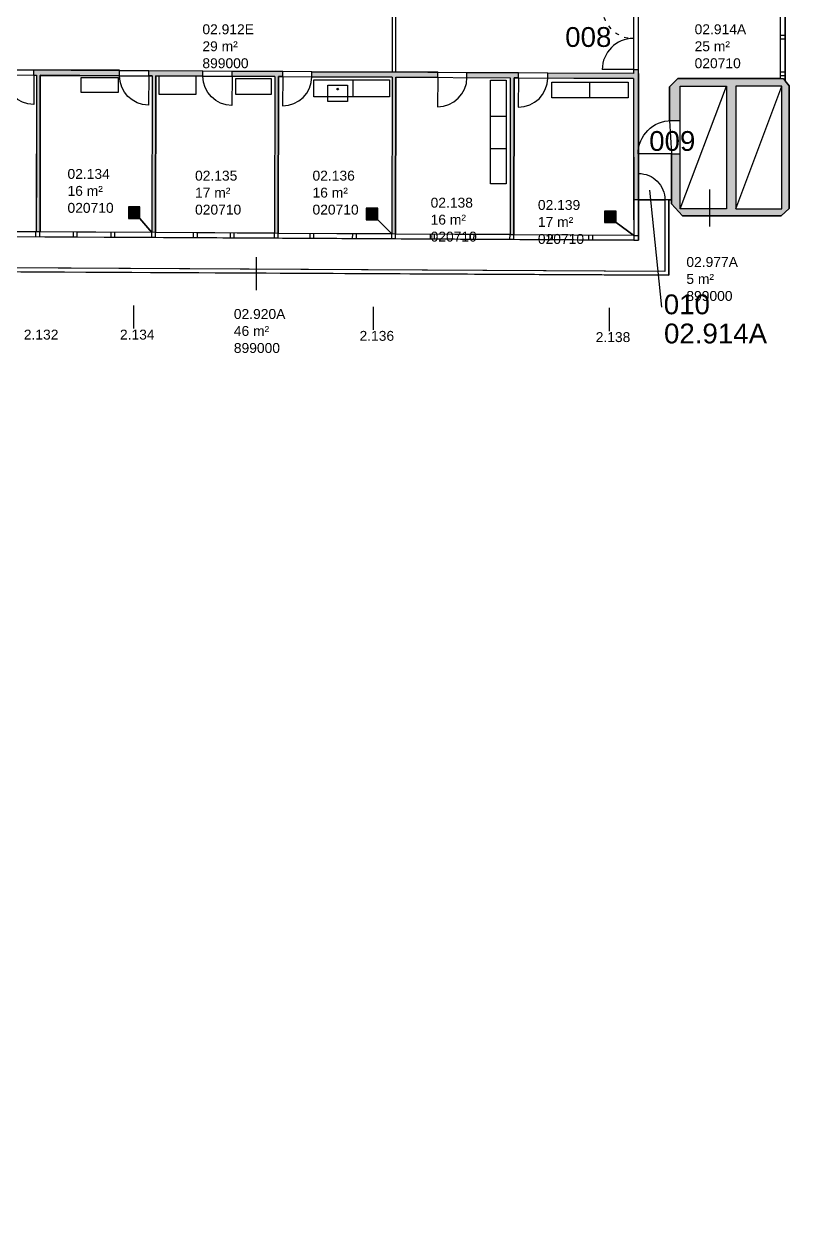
# Model space of a CAD drawing. Header units: metres. Extents: x -1 to 148, y -1 to 108.
# Drawn here: x 124.74 to 147.93, y 34.17 to 70.23 of the extents above; entities that cross this region are included whole.
import ezdxf

# ---------------------------------------------------------------- set-up
doc = ezdxf.new("R2010")
doc.units = ezdxf.units.M
doc.header["$MEASUREMENT"] = 0
doc.linetypes.add('ACAD_ISO03W100', pattern=[30, 12, -18])
doc.layers.get('0').update_dxf_attribs({"linetype": 'CONTINUOUS'})
doc.layers.add('Unchanged', color=8, linetype='CONTINUOUS')
doc.layers.add('Unchanged Layer Off', color=2, linetype='CONTINUOUS')
doc.styles.add('ARIAL', font='arial.ttf')

# ---------------------------------------------------------------- blocks, each defined once
blk = doc.blocks.new('Tuer')
at = {"layer": 'Unchanged'}
blk.add_line((0, 0), (0, 0.82), dxfattribs=at)
blk.add_arc((0, 0), 0.82, 90, 180, dxfattribs=at)
blk = doc.blocks.new('Ausgussbecken')
at = {"layer": 'Unchanged'}
blk.add_lwpolyline([(-0.185, 0), (0.415, 0), (0.415, -0.5), (-0.185, -0.5)], close=True, dxfattribs=at)
at = {"layer": 'Unchanged', "linetype": 'Continuous'}
blk.add_circle((0.115, -0.124), 0.0253, dxfattribs=at)
blk = doc.blocks.new('Raumstempel')
at = {"layer": 'Unchanged', "linetype": 'ByBlock', "style": 'ARIAL'}
for tag, p in [('HOERSAALNUMMER', (0, 1.029)), ('ANZAHL PLAETZE', (0, 0.514)), ('RAUMNUMMER', (0, 0)), ('FLÄCHE', (0, -0.514)), ('INSTITUTSNUMMER1', (0, -1.029)), ('INSTITUTSNUMMER2', (0, -1.543))]:
    blk.add_attdef(tag, p, '', height=0.3, dxfattribs=at)

msp = doc.modelspace()

# ---------------------------------------------------------------- hatches: boundary and pattern name
at = {"layer": 'Unchanged'}
h = msp.add_hatch(color=256, dxfattribs=at)
h.paths.add_polyline_path([(121.58, 65.974), (121.462, 65.974), (121.462, 65.859), (121.58, 65.859)], flags=17)
h.paths.add_polyline_path([(122.841, 68.898), (122.801, 68.898), (122.801, 68.819), (122.841, 68.819)])
h.paths.add_polyline_path([(124.168, 68.819), (116.726, 68.819), (116.726, 64.98), (116.876, 64.98), (116.876, 68.669), (124.168, 68.669)])
h.paths.add_polyline_path([(121.7, 68.669), (121.585, 68.669), (121.576, 63.941), (121.628, 63.941), (121.628, 63.941), (121.691, 63.94)])
h.paths.add_polyline_path([(120.453, 65.981), (120.335, 65.981), (120.335, 65.86), (120.453, 65.859)], flags=17)
h.paths.add_polyline_path([(125.245, 68.669), (127.643, 68.655), (127.643, 68.82), (125.053, 68.82), (125.053, 68.669), (125.13, 68.669), (125.121, 63.921), (125.236, 63.92)])
for points in [[(128.744, 68.649), (130.171, 68.641), (130.172, 68.791), (128.528, 68.8), (128.528, 68.65), (128.629, 68.65), (128.621, 63.901), (128.736, 63.901)], [(143.367, 68.716), (143.367, 68.841), (143.21, 68.841), (143.21, 68.717), (140.615, 68.732), (140.614, 68.582), (143.217, 68.567), (143.218, 64.892), (143.368, 64.892)], [(147.93, 68.352), (147.749, 68.567), (147.707, 68.567), (147.707, 68.34), (147.707, 64.617), (146.311, 64.617), (146.032, 64.617), (144.63, 64.617), (144.63, 64.893), (144.364, 64.893), (144.364, 64.772), (144.698, 64.407), (147.687, 64.407), (147.93, 64.629)], [(127.914, 64.679), (127.914, 64.329), (128.264, 64.329), (128.264, 64.679)], [(135.115, 64.638), (135.115, 64.288), (135.465, 64.288), (135.465, 64.638)], [(142.337, 64.554), (142.337, 64.204), (142.687, 64.204), (142.687, 64.554)]]:
    msp.add_hatch(color=256, dxfattribs=at).paths.add_polyline_path(points)
h = msp.add_hatch(color=256, dxfattribs=at)
h.paths.add_polyline_path([(137.284, 68.772), (133.473, 68.772), (133.472, 68.622), (135.899, 68.609), (135.89, 63.86), (136.005, 63.859), (136.014, 68.6), (137.284, 68.6)])
h.paths.add_polyline_path([(132.588, 68.777), (131.057, 68.786), (131.056, 68.636), (132.354, 68.629), (132.337, 63.88), (132.452, 63.879), (132.461, 68.628), (132.587, 68.627)])
h.paths.add_polyline_path([(139.73, 68.737), (138.169, 68.737), (138.169, 68.595), (139.481, 68.593), (139.473, 63.84), (139.588, 63.839), (139.596, 68.588), (139.729, 68.587)])
h = msp.add_hatch(color=256, dxfattribs=at)
h.paths.add_polyline_path([(146.311, 68.34), (147.707, 68.34), (147.707, 68.567), (144.553, 68.567), (144.307, 68.319), (144.307, 67.294), (144.63, 67.294), (144.63, 68.34), (146.032, 68.34), (146.032, 64.617), (146.311, 64.617)])
h.paths.add_polyline_path([(144.63, 66.284), (144.364, 66.284), (144.364, 64.893), (144.63, 64.893)], flags=17)

# ---------------------------------------------------------------- linework, layer by layer
for p, q in [((147.656, 72.231), (147.656, 68.567)), ((147.806, 72.381), (147.806, 68.499)), ((147.806, 69.872), (147.656, 69.872)), ((147.806, 69.757), (147.656, 69.757)), ((127.643, 68.82), (125.053, 68.82)), ((125.053, 68.669), (125.053, 68.819)), ((125.053, 68.669), (125.13, 68.669)), ((125.13, 68.67), (125.121, 63.921)), ((125.245, 68.669), (125.236, 63.92)), ((127.643, 68.655), (125.245, 68.669)), ((127.643, 68.655), (127.643, 68.82)), ((128.528, 68.65), (128.528, 68.8)), ((130.172, 68.791), (128.528, 68.8)), ((128.629, 68.65), (128.528, 68.65)), ((128.629, 68.65), (128.621, 63.901)), ((128.744, 68.649), (128.736, 63.901)), ((130.171, 68.641), (128.744, 68.649)), ((130.171, 68.641), (130.172, 68.791)), ((131.056, 68.636), (131.057, 68.786)), ((132.346, 68.629), (131.056, 68.636)), ((132.588, 68.777), (131.057, 68.786)), ((132.354, 68.629), (132.337, 63.88)), ((132.461, 68.628), (132.452, 63.879)), ((132.587, 68.627), (132.461, 68.628)), ((132.587, 68.627), (132.588, 68.777)), ((133.472, 68.622), (133.473, 68.772)), ((135.899, 68.609), (133.472, 68.622)), ((133.473, 68.772), (137.284, 68.772)), ((134.713, 68.534), (134.713, 68.017)), ((135.899, 68.609), (135.89, 63.86)), ((136.014, 68.6), (136.005, 63.859)), ((137.284, 68.6), (136.014, 68.6)), ((137.284, 68.6), (137.284, 68.772)), ((139.73, 68.737), (138.169, 68.737)), ((138.169, 68.595), (138.169, 68.737)), ((138.169, 68.595), (139.481, 68.593)), ((139.481, 68.593), (139.473, 63.84)), ((139.596, 68.588), (139.588, 63.839)), ((139.729, 68.587), (139.596, 68.588)), ((139.729, 68.587), (139.73, 68.737)), ((140.614, 68.582), (140.615, 68.732)), ((143.217, 68.567), (140.614, 68.582)), ((143.21, 68.717), (140.615, 68.732)), ((143.21, 68.841), (142.268, 68.841)), ((143.21, 68.841), (143.21, 68.717)), ((143.21, 68.841), (143.367, 68.841)), ((143.217, 68.567), (143.218, 64.892)), ((143.367, 68.716), (143.367, 68.841)), ((143.367, 68.716), (143.368, 64.892)), ((144.307, 68.319), (144.553, 68.567)), ((144.553, 68.567), (147.707, 68.567)), ((147.806, 68.763), (147.656, 68.763)), ((147.806, 68.648), (147.656, 68.648)), ((147.707, 68.567), (147.749, 68.567)), ((147.749, 68.567), (147.93, 68.352)), ((141.896, 67.979), (141.896, 68.461)), ((144.307, 67.294), (144.307, 68.319)), ((144.63, 67.294), (144.63, 68.34)), ((144.63, 68.34), (146.032, 68.34)), ((144.63, 64.617), (146.032, 68.34)), ((146.032, 68.34), (146.032, 64.617)), ((147.707, 68.34), (146.311, 68.34)), ((146.311, 68.34), (146.311, 64.617)), ((146.311, 64.617), (147.707, 68.34)), ((147.707, 64.617), (147.707, 68.34)), ((147.93, 68.352), (147.93, 64.629)), ((138.88, 67.432), (139.353, 67.432)), ((144.307, 67.294), (144.63, 67.294)), ((144.63, 66.284), (144.63, 67.294)), ((139.353, 66.434), (138.88, 66.434)), ((144.364, 66.284), (144.63, 66.284)), ((144.364, 64.893), (144.364, 66.284)), ((144.63, 64.893), (144.63, 66.284)), ((145.523, 64.085), (145.523, 65.207)), ((143.368, 64.892), (143.218, 64.892)), ((143.218, 64.892), (143.219, 63.668)), ((144.167, 64.893), (143.368, 64.892)), ((143.368, 64.892), (143.369, 63.668)), ((144.167, 64.893), (144.167, 62.726)), ((144.364, 64.893), (144.167, 64.893)), ((144.282, 64.893), (144.282, 62.611)), ((144.364, 64.772), (144.364, 64.893)), ((144.364, 64.772), (144.698, 64.407)), ((144.63, 64.617), (144.63, 64.893)), ((146.032, 64.617), (144.63, 64.617)), ((146.311, 64.617), (147.707, 64.617)), ((147.687, 64.407), (147.93, 64.629)), ((147.687, 64.407), (144.698, 64.407)), ((126.366, 63.914), (121.628, 63.941)), ((125.112, 63.771), (125.113, 63.921)), ((125.236, 63.92), (125.121, 63.921)), ((125.227, 63.77), (125.228, 63.92)), ((126.251, 63.765), (126.251, 63.915)), ((128.736, 63.901), (126.366, 63.914)), ((126.366, 63.764), (126.366, 63.914)), ((127.388, 63.758), (127.389, 63.908)), ((127.503, 63.758), (127.504, 63.908)), ((128.62, 63.751), (128.621, 63.901)), ((128.735, 63.751), (128.736, 63.901)), ((132.452, 63.879), (128.736, 63.901)), ((129.889, 63.744), (129.89, 63.894)), ((130.004, 63.743), (130.005, 63.893)), ((131.004, 63.738), (131.005, 63.888)), ((131.119, 63.737), (131.12, 63.887)), ((132.336, 63.73), (132.337, 63.88)), ((132.452, 63.879), (132.337, 63.88)), ((132.451, 63.729), (132.452, 63.879)), ((136.005, 63.859), (132.452, 63.879)), ((133.417, 63.724), (133.418, 63.874)), ((133.532, 63.723), (133.533, 63.873)), ((134.706, 63.717), (134.707, 63.867)), ((134.821, 63.716), (134.822, 63.866)), ((135.889, 63.71), (135.89, 63.86)), ((136.005, 63.859), (135.89, 63.86)), ((136.004, 63.709), (136.005, 63.859)), ((139.588, 63.839), (136.005, 63.859)), ((137.066, 63.703), (137.067, 63.853)), ((137.181, 63.703), (137.182, 63.853)), ((138.267, 63.696), (138.268, 63.846)), ((138.382, 63.696), (138.383, 63.846)), ((139.472, 63.69), (139.473, 63.84)), ((139.473, 63.84), (139.588, 63.839)), ((139.588, 63.839), (139.473, 63.839)), ((139.587, 63.689), (139.588, 63.839)), ((143.219, 63.818), (139.588, 63.839)), ((140.649, 63.683), (140.65, 63.833)), ((140.764, 63.682), (140.765, 63.832)), ((141.864, 63.676), (141.865, 63.826)), ((141.979, 63.675), (141.98, 63.825)), ((126.366, 63.764), (121.778, 63.79)), ((128.735, 63.751), (126.366, 63.764)), ((132.452, 63.729), (128.735, 63.751)), ((136.005, 63.709), (132.452, 63.729)), ((139.587, 63.689), (136.005, 63.709)), ((143.219, 63.668), (139.587, 63.689)), ((143.219, 63.818), (143.369, 63.818)), ((143.219, 63.668), (143.369, 63.668)), ((131.79, 62.158), (131.79, 63.158)), ((144.167, 62.726), (122.57, 62.84)), ((144.282, 62.611), (122.685, 62.724))]:
    msp.add_line(p, q, dxfattribs=at)
for points in [[(127.601, 68.141), (126.48, 68.141), (126.48, 68.596), (127.601, 68.596)], [(129.951, 68.081), (128.841, 68.081), (128.841, 68.649), (129.951, 68.649)], [(132.236, 68.082), (131.165, 68.082), (131.165, 68.569), (132.236, 68.569)], [(135.827, 68.017), (133.528, 68.017), (133.528, 68.534), (135.827, 68.534)], [(139.353, 65.38), (138.88, 65.38), (138.88, 68.514), (139.353, 68.514)], [(143.054, 67.979), (140.737, 67.979), (140.737, 68.461), (143.054, 68.461)], [(127.914, 64.329), (128.264, 64.329), (128.264, 64.679), (127.914, 64.679)], [(135.115, 64.288), (135.465, 64.288), (135.465, 64.638), (135.115, 64.638)], [(142.337, 64.204), (142.687, 64.204), (142.687, 64.554), (142.337, 64.554)]]:
    msp.add_lwpolyline(points, close=True, dxfattribs=at)
at = {"layer": 'Unchanged', "linetype": 'ACAD_ISO03W100', "ltscale": 0.01}
msp.add_arc((143.21, 70.727), 0.943, 180, 270, dxfattribs=at)
at = {"layer": 'Unchanged'}
msp.add_arc((143.21, 68.841), 0.943, 90, 180, dxfattribs=at)
at = {"layer": 'Unchanged Layer Off'}
msp.add_line((144.073, 61.639), (143.708, 65.188), dxfattribs=at)
at = {"layer": 'Unchanged Layer Off', "ltscale": 0.025}
for p, q in [((128.077, 60.996), (128.077, 61.696)), ((135.334, 60.958), (135.334, 61.658)), ((142.489, 60.92), (142.489, 61.62))]:
    msp.add_line(p, q, dxfattribs=at)
at = {"layer": 'Unchanged Layer Off', "flags": 128}
for points in [[(143.363, 78.243), (144.36, 78.243), (144.36, 78.243), (144.36, 72.503), (144.66, 72.203), (147.656, 72.205), (147.656, 68.567), (144.553, 68.567), (144.307, 68.319), (144.307, 67.294), (144.364, 66.284), (144.364, 64.893), (144.282, 64.893), (144.167, 64.893), (143.368, 64.892), (143.367, 68.841), (143.366, 70.726)], [(136.024, 74.694), (138.397, 74.68), (139.407, 74.675), (139.722, 74.673), (140.733, 74.667), (143.214, 74.653), (143.216, 70.727), (142.682, 71.457), (142.682, 71.807), (142.332, 71.807), (142.332, 71.457), (142.682, 71.457), (143.216, 70.727), (143.21, 68.841), (143.21, 68.717), (140.615, 68.732), (139.73, 68.737), (136.982, 68.752), (136.097, 68.758), (136.014, 68.758), (136.015, 69.658), (136.024, 74.694)], [(122.845, 71.046), (128.748, 71.046), (129.758, 71.044), (132.465, 71.04), (133.475, 71.038), (135.903, 71.033), (135.9, 69.659), (135.899, 68.759), (133.473, 68.772), (132.588, 68.777), (131.057, 68.786), (130.172, 68.791), (128.528, 68.8), (127.643, 68.805), (126.182, 68.814), (125.297, 68.819), (122.841, 68.819), (122.841, 68.819), (122.845, 70.904), (122.845, 71.046)], [(121.7, 68.689), (125.13, 68.67), (125.13, 68.67), (125.13, 68.67), (125.125, 65.994), (125.125, 65.994), (125.125, 65.994), (125.125, 65.994), (125.121, 63.921), (121.779, 63.94), (121.691, 63.94)], [(125.245, 68.663), (127.643, 68.655), (128.528, 68.65), (128.629, 68.65), (128.621, 63.901), (128.264, 64.329), (128.264, 64.679), (127.914, 64.679), (127.914, 64.329), (128.264, 64.329), (128.621, 63.901), (125.236, 63.92)], [(128.744, 68.649), (130.171, 68.641), (131.056, 68.636), (132.346, 68.629), (132.337, 63.88), (128.736, 63.901)], [(132.461, 68.628), (132.587, 68.627), (133.472, 68.622), (135.899, 68.609), (135.89, 63.86), (135.465, 64.288), (135.465, 64.638), (135.115, 64.638), (135.115, 64.288), (135.465, 64.288), (135.89, 63.86), (132.452, 63.879)], [(136.014, 68.608), (139.481, 68.588), (139.473, 63.84), (136.005, 63.859), (136.014, 68.608)], [(139.596, 68.588), (143.217, 68.567), (143.219, 63.818), (142.687, 64.204), (142.687, 64.554), (142.337, 64.554), (142.337, 64.204), (142.687, 64.204), (143.219, 63.818), (139.588, 63.839)], [(144.63, 68.34), (146.032, 68.34), (146.032, 64.617), (144.63, 64.617)], [(143.368, 64.892), (144.167, 64.893), (144.167, 62.726), (122.57, 62.84), (122.57, 34.169), (120.317, 34.169), (120.317, 35.087), (121.778, 35.087), (121.778, 63.79), (143.369, 63.668)]]:
    msp.add_lwpolyline(points, close=True, dxfattribs=at)
msp.add_lwpolyline([(122.685, 62.724), (144.282, 62.611), (144.282, 64.893), (144.364, 64.893), (144.364, 64.772), (144.698, 64.407), (147.687, 64.407), (147.93, 64.629), (147.93, 68.352), (147.806, 68.499), (147.806, 72.205)], dxfattribs=at)

# ---------------------------------------------------------------- block references
ref = msp.add_blockref('Raumstempel', (130.155, 70.425))
ref.add_attrib('RAUMNUMMER', '02.912E', (130.155, 69.911), dxfattribs={"layer": 'Unchanged', "color": 7, "height": 0.3, "style": 'ARIAL'})
ref.add_attrib('FLÄCHE_NGF', '29 m²', (130.155, 69.396), dxfattribs={"layer": 'Unchanged', "color": 7, "height": 0.3, "style": 'ARIAL'})
ref.add_attrib('NUTZER_1', '899000', (130.155, 68.882), dxfattribs={"layer": 'Unchanged', "color": 7, "height": 0.3, "style": 'ARIAL'})
ref = msp.add_blockref('Raumstempel', (145.065, 70.425))
ref.add_attrib('RAUMNUMMER', '02.914A', (145.065, 69.911), dxfattribs={"layer": 'Unchanged', "color": 7, "height": 0.3, "style": 'ARIAL'})
ref.add_attrib('FLÄCHE_NGF', '25 m²', (145.065, 69.396), dxfattribs={"layer": 'Unchanged', "color": 7, "height": 0.3, "style": 'ARIAL'})
ref.add_attrib('NUTZER_1', '020710', (145.065, 68.882), dxfattribs={"layer": 'Unchanged', "color": 7, "height": 0.3, "style": 'ARIAL'})
for p, xscale, yscale, zscale, rotation in [((125.053, 68.669), -1.079268292682997, 1.079268292683018, 1.079268292683016, 179.6750661782409), ((128.528, 68.65), -1.079268292682997, 1.079268292683018, 1.079268292683016, 179.6750661782409), ((131.056, 68.636), -1.079268292682997, 1.079268292683018, 1.079268292683016, 179.6750661782409), ((132.587, 68.627), 1.079268292682997, 1.079268292682997, 1.079268292682997, 179.675066178246), ((137.284, 68.6), 1.079268292682997, 1.079268292682997, 1.079268292682997, 179.675066178246), ((139.729, 68.587), 1.079268292682997, 1.079268292682997, 1.079268292682997, 179.675066178246), ((144.364, 66.284), -1.233650272560336, 1.233650272560354, 1.233650272560353, 90), ((143.368, 64.892), -0.9744023302211832, 0.9744023302211972, 0.9744023302211964, 0.02252342787278927)]:
    msp.add_blockref('Tuer', p, dxfattribs=dict(xscale=xscale, yscale=yscale, zscale=zscale, rotation=rotation))
msp.add_blockref('Ausgussbecken', (134.138, 68.371))
ref = msp.add_blockref('Raumstempel', (126.068, 66.044))
ref.add_attrib('RAUMNUMMER', '02.134', (126.068, 65.529), dxfattribs={"layer": 'Unchanged', "color": 7, "height": 0.3, "style": 'ARIAL'})
ref.add_attrib('FLÄCHE_NGF', '16 m²', (126.068, 65.015), dxfattribs={"layer": 'Unchanged', "color": 7, "height": 0.3, "style": 'ARIAL'})
ref.add_attrib('NUTZER_1', '020710', (126.068, 64.501), dxfattribs={"layer": 'Unchanged', "color": 7, "height": 0.3, "style": 'ARIAL'})
ref = msp.add_blockref('Raumstempel', (129.932, 65.991))
ref.add_attrib('RAUMNUMMER', '02.135', (129.932, 65.476), dxfattribs={"layer": 'Unchanged', "color": 7, "height": 0.3, "style": 'ARIAL'})
ref.add_attrib('FLÄCHE_NGF', '17 m²', (129.932, 64.962), dxfattribs={"layer": 'Unchanged', "color": 7, "height": 0.3, "style": 'ARIAL'})
ref.add_attrib('NUTZER_1', '020710', (129.932, 64.448), dxfattribs={"layer": 'Unchanged', "color": 7, "height": 0.3, "style": 'ARIAL'})
ref = msp.add_blockref('Raumstempel', (133.49, 65.991))
ref.add_attrib('RAUMNUMMER', '02.136', (133.49, 65.477), dxfattribs={"layer": 'Unchanged', "color": 7, "height": 0.3, "style": 'ARIAL'})
ref.add_attrib('FLÄCHE_NGF', '16 m²', (133.49, 64.963), dxfattribs={"layer": 'Unchanged', "color": 7, "height": 0.3, "style": 'ARIAL'})
ref.add_attrib('NUTZER_1', '020710', (133.49, 64.448), dxfattribs={"layer": 'Unchanged', "color": 7, "height": 0.3, "style": 'ARIAL'})
ref = msp.add_blockref('Raumstempel', (137.068, 65.172))
ref.add_attrib('RAUMNUMMER', '02.138', (137.068, 64.658), dxfattribs={"layer": 'Unchanged', "color": 7, "height": 0.3, "style": 'ARIAL'})
ref.add_attrib('FLÄCHE_NGF', '16 m²', (137.068, 64.144), dxfattribs={"layer": 'Unchanged', "color": 7, "height": 0.3, "style": 'ARIAL'})
ref.add_attrib('NUTZER_1', '020710', (137.068, 63.63), dxfattribs={"layer": 'Unchanged', "color": 7, "height": 0.3, "style": 'ARIAL'})
ref = msp.add_blockref('Raumstempel', (140.318, 65.103))
ref.add_attrib('RAUMNUMMER', '02.139', (140.318, 64.589), dxfattribs={"layer": 'Unchanged', "color": 7, "height": 0.3, "style": 'ARIAL'})
ref.add_attrib('FLÄCHE_NGF', '17 m²', (140.318, 64.075), dxfattribs={"layer": 'Unchanged', "color": 7, "height": 0.3, "style": 'ARIAL'})
ref.add_attrib('NUTZER_1', '020710', (140.318, 63.56), dxfattribs={"layer": 'Unchanged', "color": 7, "height": 0.3, "style": 'ARIAL'})
ref = msp.add_blockref('Raumstempel', (144.815, 63.376))
ref.add_attrib('RAUMNUMMER', '02.977A', (144.815, 62.862), dxfattribs={"layer": 'Unchanged', "color": 7, "height": 0.3, "style": 'ARIAL'})
ref.add_attrib('FLÄCHE_NGF', '5 m²', (144.815, 62.348), dxfattribs={"layer": 'Unchanged', "color": 7, "height": 0.3, "style": 'ARIAL'})
ref.add_attrib('NUTZER_1', '899000', (144.815, 61.833), dxfattribs={"layer": 'Unchanged', "color": 7, "height": 0.3, "style": 'ARIAL'})
ref = msp.add_blockref('Raumstempel', (131.107, 61.8))
ref.add_attrib('RAUMNUMMER', '02.920A', (131.107, 61.286), dxfattribs={"layer": 'Unchanged', "color": 7, "height": 0.3, "style": 'ARIAL'})
ref.add_attrib('FLÄCHE_NGF', '46 m²', (131.107, 60.772), dxfattribs={"layer": 'Unchanged', "color": 7, "height": 0.3, "style": 'ARIAL'})
ref.add_attrib('NUTZER_1', '899000', (131.107, 60.257), dxfattribs={"layer": 'Unchanged', "color": 7, "height": 0.3, "style": 'ARIAL'})

# ---------------------------------------------------------------- texts
at = {"layer": 'Unchanged Layer Off', "style": 'ARIAL'}
for s, p in [('008', (141.145, 69.526)), ('009', (143.689, 66.377)), ('010', (144.13, 61.428))]:
    msp.add_text(s, height=0.6, dxfattribs=at).set_placement(p)
at = {"layer": 'Unchanged Layer Off', "linetype": 'Continuous', "char_height": 0.3, "width": 1.4607, "attachment_point": 1, "style": 'ARIAL'}
for s, insert in [('2.132', (124.745, 60.962)), ('2.134', (127.657, 60.962)), ('2.136', (134.914, 60.924)), ('2.138', (142.069, 60.886))]:
    msp.add_mtext(s, dxfattribs=dict(at, insert=insert))
at = {"layer": 'Unchanged Layer Off', "insert": (144.138, 61.146), "char_height": 0.6, "width": 8.18473, "attachment_point": 1, "style": 'ARIAL'}
msp.add_mtext('02.914A', dxfattribs=at)

doc.saveas('drawing.dxf')
